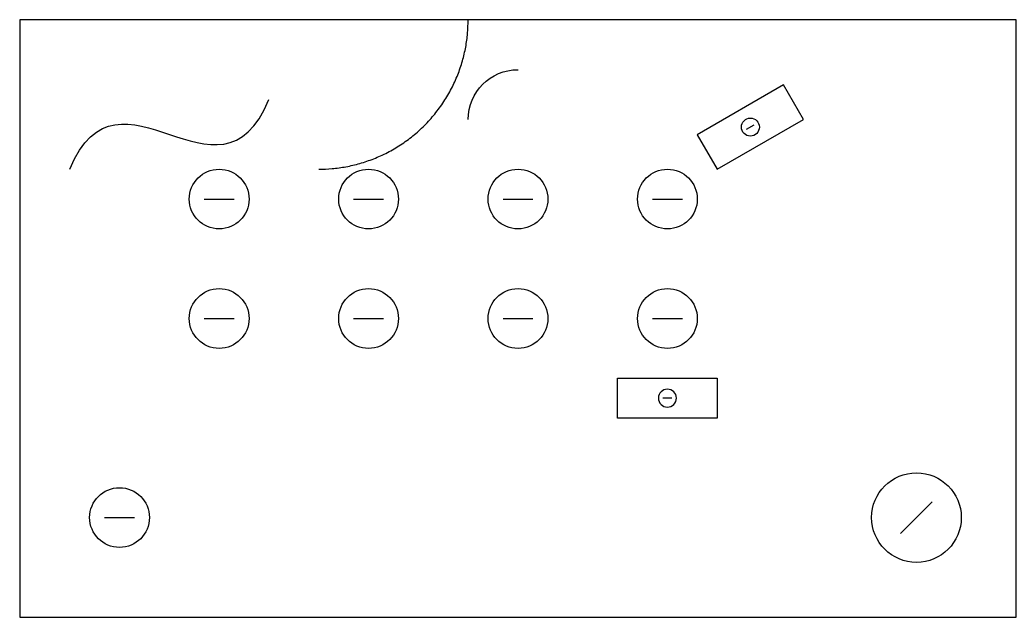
# Model space of a CAD drawing. Header units: millimetres. Extents: x 0 to 100, y 0 to 60.
import ezdxf

# ---------------------------------------------------------------- set-up
doc = ezdxf.new("R2010")
doc.units = ezdxf.units.MM
doc.layers.add('MARK', color=5, linetype='Continuous')
doc.layers.add('PART', color=1, linetype='Continuous')

# ---------------------------------------------------------------- blocks, each defined once
blk = doc.blocks.new('HOLE')
at = {"color": 0}
blk.add_circle((0, 0), 3, dxfattribs=at)
at = {"layer": 'MARK'}
blk.add_line((-1.5, 0), (1.5, 0), dxfattribs=at)
blk = doc.blocks.new('TAB')
blk.add_lwpolyline([(0, 0), (10, 0), (10, 4), (0, 4)], close=True)
at = {"xscale": 0.3, "yscale": 0.3}
blk.add_blockref('HOLE', (5, 2), dxfattribs=at)

msp = doc.modelspace()

# ---------------------------------------------------------------- linework, layer by layer
at = {"layer": 'MARK'}
msp.add_rational_spline([(30, 45), (45, 45), (45, 60)], [1, 0.70710678, 1], degree=2, dxfattribs=at)
msp.add_open_spline([(5, 45), (10, 57), (20, 40), (25, 52)], degree=3, dxfattribs=at)
at = {"layer": 'PART'}
msp.add_lwpolyline([(0, 0), (100, 0), (100, 60), (0, 60)], close=True, dxfattribs=at)
at = {"layer": 'PART', "extrusion": (0, 0, -1)}
msp.add_arc((-50, 50), 5, 0, 90, dxfattribs=at)

# ---------------------------------------------------------------- block references
at = {"layer": 'PART', "rotation": 30}
msp.add_blockref('TAB', (70, 45), dxfattribs=at)
at = {"layer": 'PART', "row_count": 2, "column_count": 4, "row_spacing": 12, "column_spacing": 15}
msp.add_blockref('HOLE', (20, 30), dxfattribs=at)
at = {"layer": 'PART', "xscale": -1}
msp.add_blockref('TAB', (70, 20), dxfattribs=at)
at = {"layer": 'PART', "color": 3, "xscale": 1.5, "yscale": 1.5, "rotation": 45}
msp.add_blockref('HOLE', (90, 10), dxfattribs=at)
at = {"layer": 'PART'}
msp.add_blockref('HOLE', (10, 10), dxfattribs=at)

doc.saveas('drawing.dxf')
